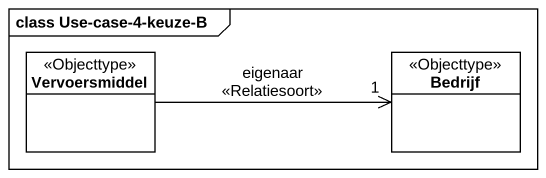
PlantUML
@startuml
mainframe class Use-case-4-keuze-B
hide circle
hide empty members
class Vervoersmiddel <<Objecttype>>
class Bedrijf <<Objecttype>>
Vervoersmiddel -right-> "1" Bedrijf : eigenaar\n<<Relatiesoort>>
@enduml
